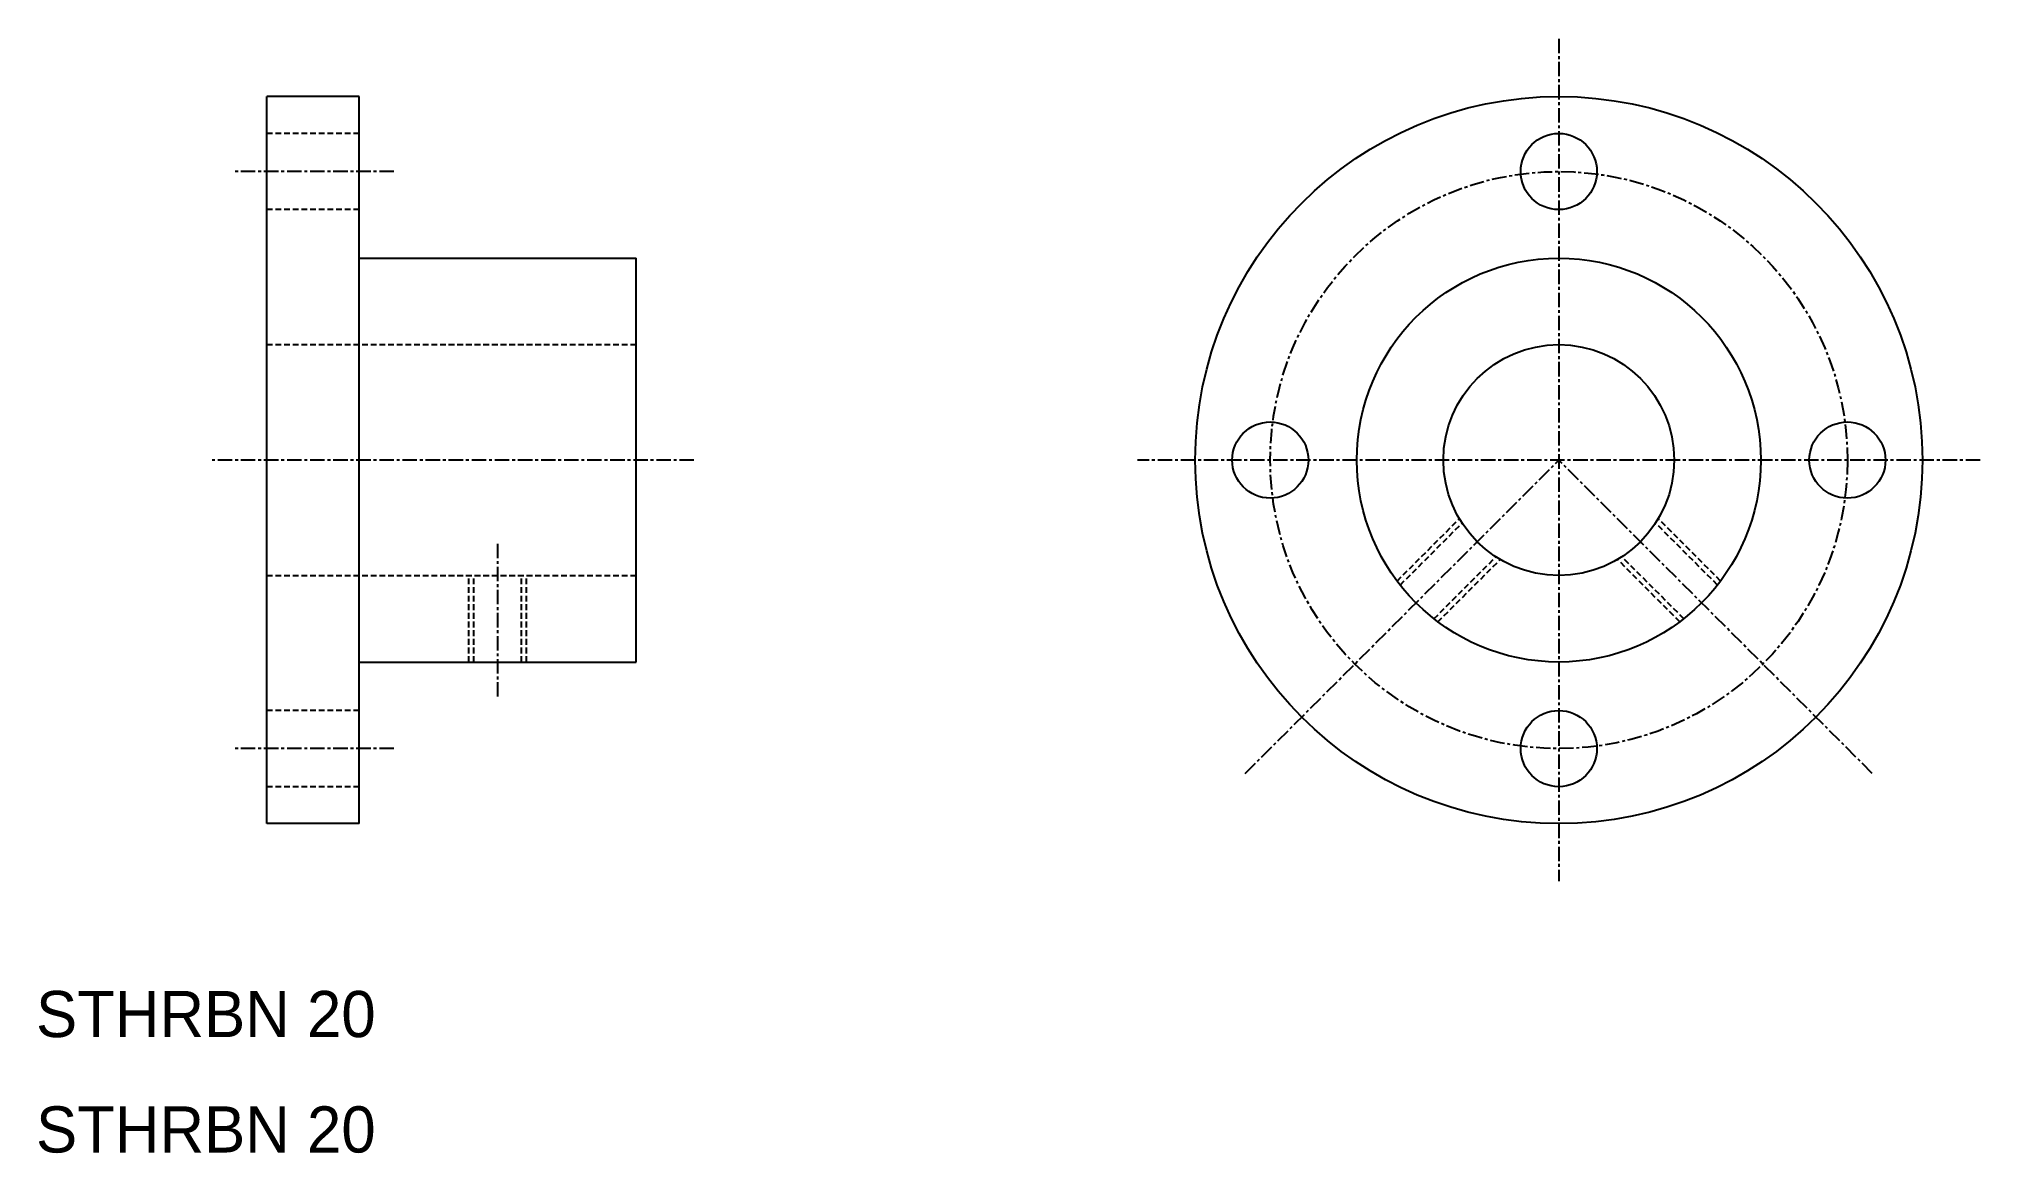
# Model space of a CAD drawing. Extents: x 10 to 178, y 10 to 106.
import ezdxf

# ---------------------------------------------------------------- set-up
doc = ezdxf.new("R2010")
doc.units = 0
doc.linetypes.add('CENTER', pattern=[2, 1.25, -0.25, 0.25, -0.25])
doc.linetypes.add('DASHED', pattern=[0.75, 0.5, -0.25])
doc.layers.get('0').update_dxf_attribs({"linetype": 'CONTINUOUS'})
doc.layers.add('CENTER', color=1, linetype='CENTER')

msp = doc.modelspace()

# ---------------------------------------------------------------- linework, layer by layer
at = {"color": 7, "linetype": 'CONTINUOUS'}
for p, q in [((30, 38.5), (30, 101.5)), ((38, 101.5), (30, 101.5)), ((38, 38.5), (38, 101.5)), ((38, 87.5), (62, 87.5)), ((62, 52.5), (62, 87.5)), ((38, 52.5), (62, 52.5)), ((38, 38.5), (30, 38.5))]:
    msp.add_line(p, q, dxfattribs=at)
at = {"color": 3, "linetype": 'DASHED'}
for p, q in [((38, 98.3), (30, 98.3)), ((38, 91.7), (30, 91.7)), ((30, 80), (62, 80)), ((127.92, 59.52), (133.32, 64.92)), ((128.19, 59.17), (133.55, 64.54)), ((155.68, 59.17), (150.31, 64.54)), ((155.95, 59.52), (150.55, 64.92)), ((131.11, 56.25), (136.48, 61.62)), ((131.45, 55.98), (136.86, 61.39)), ((152.41, 55.98), (147.01, 61.39)), ((152.76, 56.25), (147.39, 61.62)), ((30, 60), (62, 60)), ((47.5, 52.5), (47.5, 60)), ((47.93, 52.5), (47.93, 60)), ((52.07, 52.5), (52.07, 60)), ((52.5, 52.5), (52.5, 60)), ((38, 48.3), (30, 48.3)), ((38, 41.7), (30, 41.7))]:
    msp.add_line(p, q, dxfattribs=at)
at = {"color": 7, "linetype": 'CONTINUOUS'}
for centre, radius in [((141.93, 70), 31.5), ((141.93, 95), 3.3), ((141.93, 70), 17.5), ((141.93, 70), 10), ((116.93, 70), 3.3), ((166.93, 70), 3.3), ((141.93, 45), 3.3)]:
    msp.add_circle(centre, radius, dxfattribs=at)
at = {"layer": 'CENTER', "color": 1, "linetype": 'CENTER'}
for p, q in [((141.93, 106.5), (141.93, 33.5)), ((41, 95), (27, 95)), ((67, 70), (25, 70)), ((178.43, 70), (105.43, 70)), ((114.77, 42.84), (141.93, 70)), ((169.09, 42.84), (141.93, 70)), ((50, 49.5), (50, 63)), ((41, 45), (27, 45))]:
    msp.add_line(p, q, dxfattribs=at)
msp.add_circle((141.93, 70), 25, dxfattribs=at)

# ---------------------------------------------------------------- texts
at = {"color": 7, "linetype": 'CONTINUOUS'}
for p in [(10, 20), (10, 10)]:
    msp.add_text('STHRBN 20', height=4, dxfattribs=at).set_placement(p)

doc.saveas('drawing.dxf')
